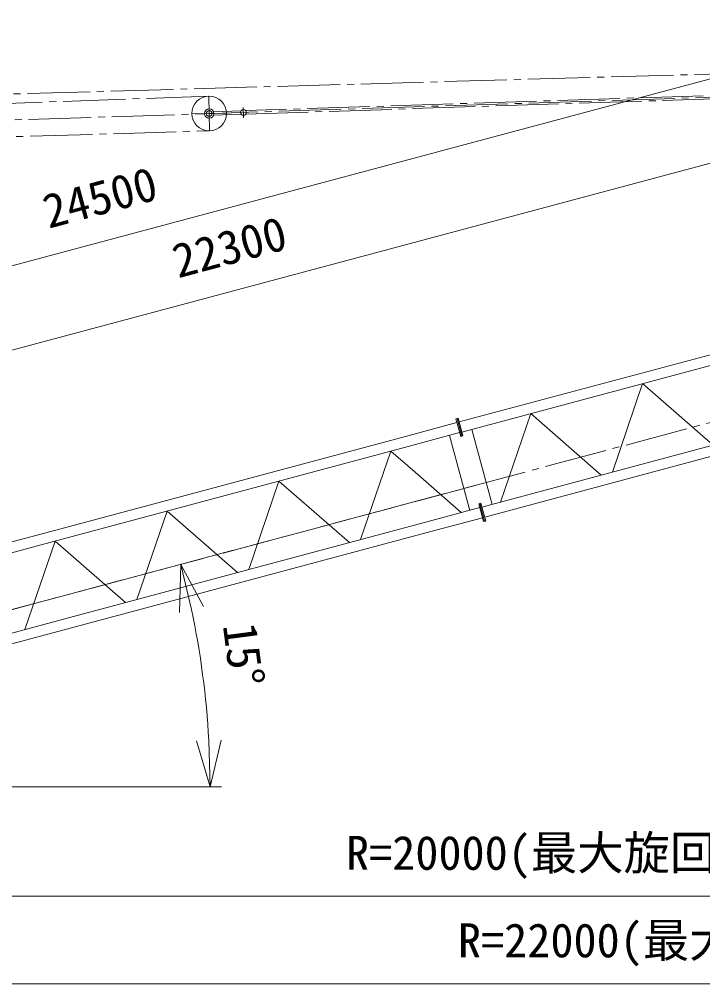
# Model space of a CAD drawing. Units: millimetres, scale not verified. Extents: x -17622 to 17358, y -25032 to 27188.
# Drawn here: x -7171 to -1271, y 9097 to 17421 of the extents above; entities that cross this region are included whole.
import ezdxf
from ezdxf.enums import TextEntityAlignment as Align

# ---------------------------------------------------------------- set-up
doc = ezdxf.new("R2010")
doc.units = ezdxf.units.MM
doc.header["$LTSCALE"] = 60
doc.linetypes.add('CHAIN2', pattern=[12, 9, -1, 1, -1])
for name, color, linetype, lineweight in [('0-2_01 細線', 7, 'Continuous', 18), ('0-3_05 寸法', 7, 'Continuous', 18), ('0-4_10 当社外形線', 3, 'Continuous', 18), ('0-5_12 当社中心線', 3, 'CHAIN2', 18), ('0-7_20 躯体・土木、外形線', 1, 'Continuous', 18)]:
    doc.layers.add(name, color=color, linetype=linetype, lineweight=lineweight)
doc.styles.add('ＭＳ ゴシック', font='')
doc.styles.get('ＭＳ ゴシック').set_extended_font_data('MS Gothic')

msp = doc.modelspace()

# ---------------------------------------------------------------- linework, layer by layer
at = {"layer": '0-2_01 細線'}
for p, q in [((-3373.2, 13945.09), (-765.2, 14643.91)), ((-3349.91, 13858.16), (-741.91, 14556.97)), ((-1789.94, 14276.15), (-2051.2, 13512.52)), ((-1789.94, 14276.15), (-1181.86, 13745.45)), ((-2755.86, 14017.33), (-3017.12, 13253.7)), ((-2755.86, 14017.33), (-2147.79, 13486.63)), ((-3836.85, 13820.86), (-3392.52, 13939.92)), ((-3176.5, 13210.99), (-568.5, 13909.8)), ((-3813.55, 13733.93), (-3369.23, 13852.98)), ((-3456.16, 13829.69), (-3282.75, 13182.52)), ((-3262.98, 13881.45), (-3089.57, 13234.28)), ((-3153.21, 13124.06), (-545.21, 13822.87)), ((-3753.82, 13511.01), (-3355.2, 13163.11)), ((-3640.14, 13086.76), (-3195.82, 13205.81)), ((-3616.85, 12999.82), (-3172.52, 13118.88)), ((-9410.24, 12327.48), (-6898.08, 13000.61)), ((-9386.95, 12240.54), (-6874.79, 12913.67)), ((-6861.05, 12917.35), (-7122.31, 12153.72)), ((-9213.54, 11593.37), (-6701.38, 12266.5)), ((-9190.24, 11506.44), (-6678.09, 12179.57))]:
    msp.add_line(p, q, dxfattribs=at)
for points in [[(-3350.51, 13821.77), (-3360.17, 13819.18), (-3401.58, 13973.73), (-3391.92, 13976.31)], [(-3350.51, 13821.77), (-3340.85, 13824.35), (-3382.26, 13978.9), (-3391.92, 13976.31)], [(-3153.81, 13087.66), (-3163.47, 13085.07), (-3204.88, 13239.62), (-3195.22, 13242.21)], [(-3153.81, 13087.66), (-3144.15, 13090.25), (-3185.56, 13244.8), (-3195.22, 13242.21)]]:
    msp.add_lwpolyline(points, close=True, dxfattribs=at)
at = {"layer": '0-3_05 寸法'}
for p, q in [((-13299.49, 13667.13), (9592.95, 19801.14)), ((-13117.6, 12988.31), (7649.81, 18552.91)), ((-5777, 12716.07), (-5683.93, 12327.05)), ((-5524.17, 10795.63), (-5534.95, 11195.48)), ((-8451.34, 10795.63), (-5424.17, 10795.63)), ((-11044.19, 9851.71), (8155.96, 9851.71)), ((10155.62, 9096.66), (-11044.18, 9096.66))]:
    msp.add_line(p, q, dxfattribs=at)
for points in [[(-5788.17, 12302.11), (-5777, 12716.07), (-5579.69, 12351.99)], [(-5427.81, 11198.37), (-5524.17, 10795.63), (-5642.09, 11192.59)]]:
    msp.add_lwpolyline(points, dxfattribs=at)
msp.add_arc((-12944.18, 10795.63), 7420.01, 3.08909, 11.91091, dxfattribs=at)
at = {"layer": '0-4_10 当社外形線'}
for centre, radius in [((-5531.26, 16607.38), 150), ((-5531.26, 16607.38), 40), ((-5531.26, 16607.38), 25), ((-5235.83, 16617.01), 25)]:
    msp.add_circle(centre, radius, dxfattribs=at)
at = {"layer": '0-5_12 当社中心線'}
for p, q in [((10712.95, 17286.93), (-14144.18, 16580.15)), ((10720.62, 17137.12), (-13554.41, 16345.87)), ((892.63, 16831.78), (-5216.33, 16632.66)), ((-5533.68, 16757.36), (-13554.41, 16470.87)), ((-5528.84, 16457.4), (-5533.68, 16757.36)), ((-5215.35, 16602.67), (893.61, 16801.8)), ((9020.27, 16680.98), (-13044.43, 10768.77)), ((-5237.26, 16660.77), (-5234.3, 16570.09)), ((-5681.24, 16604.97), (-5381.28, 16609.8)), ((-5494.69, 16623.58), (-5256.31, 16631.35)), ((-5493.71, 16593.6), (-5255.33, 16601.37)), ((-13554.41, 16220.87), (-5528.84, 16457.4)), ((-3236.63, 13396.76), (-9273.67, 11779.14))]:
    msp.add_line(p, q, dxfattribs=at)
at = {"layer": '0-7_20 躯体・土木、外形線'}
for p, q in [((-6898.08, 13000.61), (-3836.85, 13820.86)), ((-6874.79, 12913.67), (-3813.55, 13733.93)), ((-3963.27, 13693.81), (-4224.53, 12930.17)), ((-3963.27, 13693.81), (-3753.82, 13511.01)), ((-4929.2, 13434.99), (-5190.46, 12671.35)), ((-4929.2, 13434.99), (-4321.12, 12904.29)), ((-5895.12, 13176.17), (-6156.38, 12412.53)), ((-5895.12, 13176.17), (-5287.05, 12645.47)), ((-6701.38, 12266.5), (-3640.14, 13086.76)), ((-6678.09, 12179.57), (-3616.85, 12999.82)), ((-6861.05, 12917.35), (-6252.97, 12386.65))]:
    msp.add_line(p, q, dxfattribs=at)

# ---------------------------------------------------------------- texts
at = {"layer": '0-3_05 寸法', "style": 'ＭＳ ゴシック'}
for s, rotation, p in [('24500', 15, (-6895.07, 15528.13)), ('22300', 15, (-5777.49, 15100.02)), ('15°', 277.5, (-5501.06, 12178.98))]:
    msp.add_text(s, height=293.3, rotation=rotation, dxfattribs=at).set_placement(p, align=Align.BOTTOM_LEFT)
for s, p in [('R=20000(最大旋回半径)', (-4350.78, 9991.71)), ('R=22000(最大旋回半径)', (-3384.28, 9236.66))]:
    msp.add_text(s, height=293.3, dxfattribs=at).set_placement(p, align=Align.BOTTOM_LEFT)

doc.saveas('drawing.dxf')
